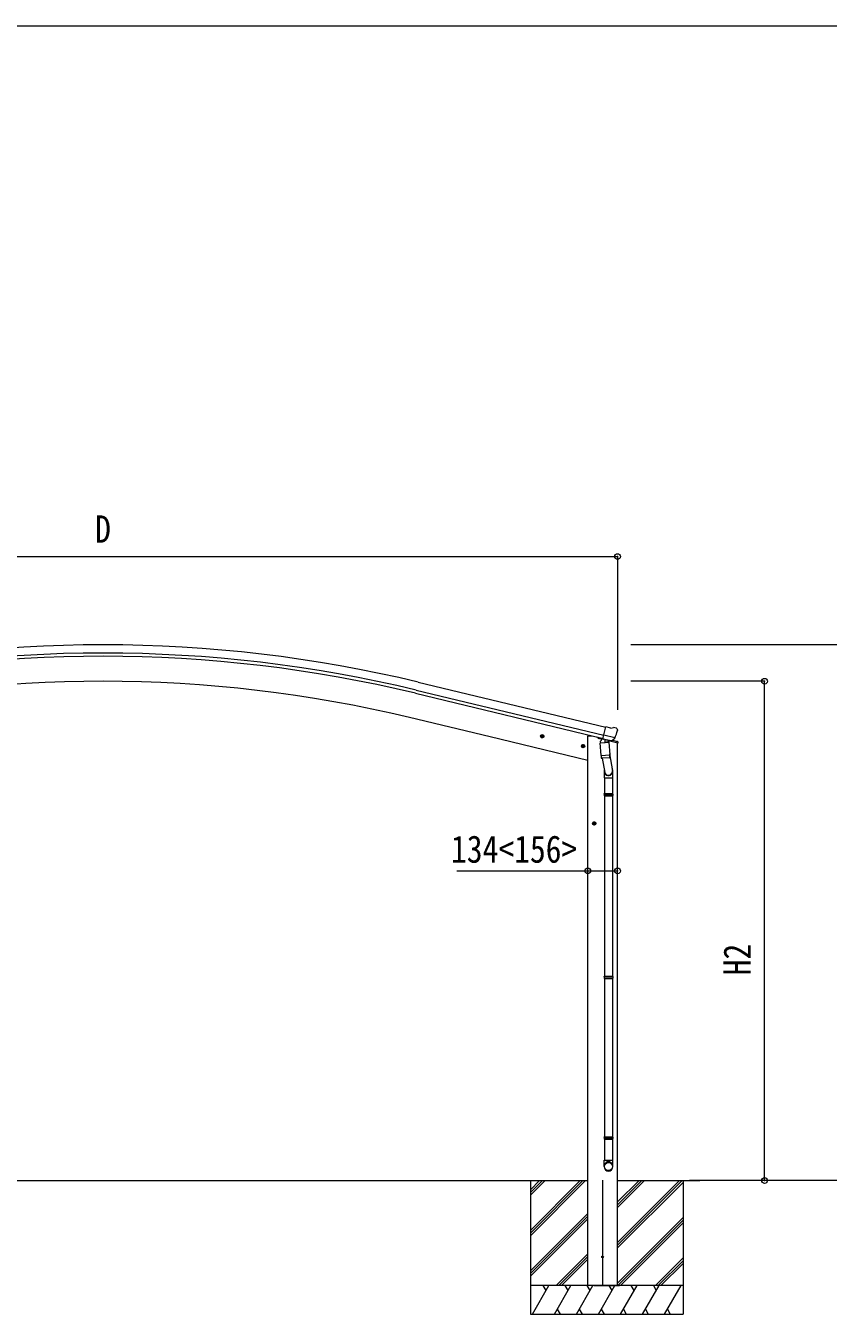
# Model space of a CAD drawing. Units: millimetres at full size, sheet at 1:30; details may follow other scales. Extents: x -8385 to 8479, y -5853 to 5787.
# Drawn here: x -4181 to 24, y -959 to 5787 of the extents above; entities that cross this region are included whole.
import ezdxf
from ezdxf.enums import TextEntityAlignment as Align

# ---------------------------------------------------------------- set-up
doc = ezdxf.new("R2010")
doc.units = ezdxf.units.MM
doc.header["$LTSCALE"] = 30
doc.header["$PDMODE"] = 32
doc.header["$PDSIZE"] = 30
for name, color, linetype, lineweight in [('0-0_0', 7, 'Continuous', 9), ('0-1_本体', 4, 'Continuous', 9), ('0-2_部品', 7, 'Continuous', 9), ('0-8_PARTS2', 2, 'Continuous', 9), ('0-A_寸法', 6, 'Continuous', 9), ('F-0_240', 7, 'Continuous', 9)]:
    doc.layers.add(name, color=color, linetype=linetype, lineweight=lineweight)
doc.styles.add('ＭＳ ゴシック', font='')
doc.styles.get('ＭＳ ゴシック').set_extended_font_data('MS Gothic')

msp = doc.modelspace()

# ---------------------------------------------------------------- linework, layer by layer
at = {"layer": '0-0_0'}
for p, q in [((-6315.49, -259.09), (-1236.34, -259.09)), ((-1536.62, -259.09), (-1536.62, -959.09)), ((-1536.62, -519.82), (-1275.89, -259.09)), ((-1536.62, -533.96), (-1261.75, -259.09)), ((-1536.62, -548.1), (-1247.61, -259.09)), ((-1536.62, -335.97), (-1459.74, -259.09)), ((-1536.62, -321.83), (-1473.88, -259.09)), ((-1536.62, -307.69), (-1488.02, -259.09)), ((-1079.84, -259.09), (-648.46, -259.09)), ((-1079.84, -583.54), (-755.39, -259.09)), ((-1079.84, -597.68), (-741.25, -259.09)), ((-1079.84, -399.69), (-939.24, -259.09)), ((-1079.84, -385.55), (-953.38, -259.09)), ((-1079.84, -371.41), (-967.52, -259.09)), ((-1079.84, -611.82), (-736.62, -268.61)), ((-736.62, -259.09), (-736.62, -959.09)), ((-1536.62, -731.95), (-1235.84, -431.17)), ((-1536.62, -746.09), (-1235.84, -445.31)), ((-1536.62, -760.24), (-1235.84, -459.46)), ((-1079.84, -795.67), (-736.62, -452.45)), ((-1079.12, -809.09), (-736.62, -466.6)), ((-1064.98, -809.09), (-736.62, -480.74)), ((-1401.63, -809.09), (-1235.84, -643.3)), ((-1387.49, -809.09), (-1235.84, -657.45)), ((-1373.35, -809.09), (-1235.84, -671.59)), ((-881.13, -809.09), (-736.62, -664.59)), ((-866.99, -809.09), (-736.62, -678.73)), ((-852.85, -809.09), (-736.62, -692.87)), ((-736.62, -809.09), (-1536.62, -809.09)), ((-1526.33, -959.09), (-1439.73, -809.09)), ((-1454.73, -835.07), (-1469.73, -809.09)), ((-1410.86, -959.09), (-1324.26, -809.09)), ((-1339.26, -835.08), (-1354.26, -809.09)), ((-1295.39, -959.09), (-1208.79, -809.09)), ((-1223.79, -835.08), (-1238.79, -809.09)), ((-1203.62, -809.09), (-1069.62, -809.09)), ((-1179.92, -959.09), (-1093.32, -809.09)), ((-1108.32, -835.07), (-1123.32, -809.09)), ((-1064.45, -959.09), (-977.85, -809.09)), ((-992.85, -835.07), (-1007.85, -809.09)), ((-948.98, -959.09), (-862.38, -809.09)), ((-892.38, -809.09), (-877.38, -835.07)), ((-833.51, -959.09), (-746.91, -809.09)), ((-1395.86, -933.11), (-1380.87, -959.09)), ((-1280.39, -933.11), (-1265.39, -959.09)), ((-1164.92, -933.11), (-1149.92, -959.09)), ((-1049.45, -933.11), (-1034.45, -959.09)), ((-933.98, -933.11), (-918.99, -959.09)), ((-818.51, -933.11), (-803.51, -959.09)), ((-1536.62, -959.09), (-736.62, -959.09))]:
    msp.add_line(p, q, dxfattribs=at)
at = {"layer": '0-1_本体'}
for p, q in [((-2134.83, 2308.71), (-1151.59, 2072.65)), ((-2124.76, 2350.69), (-1141.51, 2114.63)), ((-2138.76, 2292.35), (-1155.52, 2056.29)), ((-1746.55, 2063.46), (-2169.34, 2164.96)), ((-1235.84, 1940.85), (-1746.55, 2063.46)), ((-1235.84, 2070.29), (-1215.84, 2070.29)), ((-1235.84, -809.09), (-1235.84, 2070.29)), ((-1215.34, 2070.29), (-1182.07, 2062.3)), ((-1079.84, -809.09), (-1079.84, 2031.14))]:
    msp.add_line(p, q, dxfattribs=at)
for radius in [7073, 7029.83, 7013, 6882]:
    msp.add_arc((-3775.92, -4526.88), radius, 76.5, 103.5, dxfattribs=at)
at = {"layer": '0-2_部品'}
for p, q in [((-1115.19, 2110.04), (-1141.12, 2116.26)), ((-1115.19, 2110.04), (-1101.93, 2112.74)), ((-1087.45, 2109.55), (-1100.63, 2112.71)), ((-1084.35, 2107.3), (-1080.5, 2101.01)), ((-1080.13, 2098.73), (-1080.41, 2097.58)), ((-1484.26, 2069.39), (-1464.81, 2064.72)), ((-1476.66, 2074.26), (-1481.83, 2068.81)), ((-1476.87, 2057.34), (-1472.2, 2076.78)), ((-1469.37, 2072.5), (-1476.66, 2074.26)), ((-1472.4, 2059.86), (-1467.23, 2065.31)), ((-1467.23, 2065.31), (-1469.37, 2072.5)), ((-1262.95, 2005.98), (-1258.28, 2025.42)), ((-1182.57, 2062.78), (-1182.57, 2059.63)), ((-1160.53, 2050.4), (-1178.74, 2054.77)), ((-1171.26, 2032.86), (-1125.57, 2036.06)), ((-1166.59, 1966.03), (-1171.26, 2032.86)), ((-1156.85, 2054.63), (-1170.16, 2039.31)), ((-1170.16, 2039.31), (-1169.72, 2032.97)), ((-1155.9, 2054.7), (-1156.85, 2054.63)), ((-1152.82, 2052.23), (-1154.35, 2052.59)), ((-1116.11, 2043.41), (-1152.82, 2052.23)), ((-1094.19, 2058.42), (-1151.69, 2072.22)), ((-1146.87, 2050.4), (-1145.85, 2035.79)), ((-1118.66, 2041.41), (-1144.47, 2034.97)), ((-1127.35, 2039.24), (-1127.12, 2035.95)), ((-1125.57, 2036.06), (-1120.9, 1969.22)), ((-1113.75, 2042.94), (-1121.27, 2044.75)), ((-1078.01, 2030.59), (-1120.83, 2040.86)), ((-1117.95, 2043.19), (-1117.9, 2042.45)), ((-1114.58, 2043.05), (-1116.11, 2043.41)), ((-1111.04, 2043.51), (-1094.66, 2058)), ((-1107.25, 2046.86), (-1080.31, 2040.39)), ((-1078.01, 2037.48), (-1078.01, 2030.59)), ((-1270.33, 2018.04), (-1250.89, 2013.37)), ((-1262.74, 2022.9), (-1267.91, 2017.45)), ((-1255.44, 2021.15), (-1262.74, 2022.9)), ((-1258.48, 2008.5), (-1253.31, 2013.95)), ((-1253.31, 2013.95), (-1255.44, 2021.15)), ((-1166.59, 1966.03), (-1120.9, 1969.22)), ((-1166.58, 1966.03), (-1165.69, 1953.33)), ((-1121.26, 1974.34), (-1106.72, 1886.47)), ((-1120.04, 1956.75), (-1120.91, 1969.22)), ((-1121.88, 1954.62), (-1163.58, 1951.7)), ((-1160.05, 1951.95), (-1147.42, 1877.15)), ((-1120.44, 1955.4), (-1120.43, 1955.4)), ((-1150.57, 1883.97), (-1150.57, 1849.31)), ((-1150.57, 1849.31), (-1104.57, 1849.31)), ((-1148.57, 1849.31), (-1148.57, 1766.66)), ((-1106.57, 1849.31), (-1106.57, 1766.66)), ((-1104.57, 1849.31), (-1104.57, 1883.67)), ((-1150.57, 1764.66), (-1149.57, 1766.66)), ((-1150.57, 1764.66), (-1104.57, 1764.66)), ((-1150.57, 1764.66), (-1150.57, 1756.66)), ((-1150.57, 1756.66), (-1104.57, 1756.66)), ((-1150.57, 1756.66), (-1149.57, 1754.66)), ((-1149.57, 1766.66), (-1105.57, 1766.66)), ((-1149.57, 1754.66), (-1105.57, 1754.66)), ((-1148.57, 1754.66), (-1148.57, 810.47)), ((-1106.57, 1754.66), (-1106.57, 810.47)), ((-1104.57, 1764.66), (-1105.57, 1766.66)), ((-1202.08, 1600.79), (-1202.08, 1620.79)), ((-1212.08, 1610.79), (-1192.08, 1610.79)), ((-1205.83, 1617.29), (-1209.58, 1610.79)), ((-1198.32, 1617.29), (-1205.83, 1617.29)), ((-1194.57, 1610.79), (-1198.32, 1617.29)), ((-1198.32, 1604.29), (-1194.57, 1610.79)), ((-1150.57, 808.47), (-1149.57, 810.47)), ((-1149.57, 810.47), (-1105.57, 810.47)), ((-1104.57, 808.47), (-1105.57, 810.47)), ((-1150.57, 808.47), (-1104.57, 808.47)), ((-1150.57, 808.47), (-1150.57, 800.47)), ((-1150.57, 800.47), (-1104.57, 800.47)), ((-1150.57, 800.47), (-1149.57, 798.47)), ((-1149.57, 798.47), (-1105.57, 798.47)), ((-1148.57, 798.47), (-1148.57, -29.72)), ((-1106.57, 798.47), (-1106.57, -29.72)), ((-1150.57, -31.72), (-1149.57, -29.72)), ((-1150.57, -31.72), (-1104.57, -31.72)), ((-1150.57, -31.72), (-1150.57, -39.72)), ((-1150.57, -39.72), (-1104.57, -39.72)), ((-1150.57, -39.72), (-1149.57, -41.72)), ((-1149.57, -29.72), (-1105.57, -29.72)), ((-1149.57, -41.72), (-1105.57, -41.72)), ((-1148.57, -41.72), (-1148.57, -151.72)), ((-1106.57, -41.72), (-1106.57, -151.72)), ((-1104.57, -31.72), (-1105.57, -29.72)), ((-1150.57, -185.86), (-1150.57, -151.72)), ((-1150.57, -151.72), (-1104.57, -151.72)), ((-1104.57, -185.86), (-1104.57, -151.72))]:
    msp.add_line(p, q, dxfattribs=at)
for points in [[(-1146.55, 2050.82), (-1156.27, 2053.15), (-1141.12, 2116.26)], [(-1481.83, 2068.81), (-1479.7, 2061.61), (-1472.4, 2059.86)], [(-1146.55, 2050.82), (-1146.31, 2050.66), (-1121.55, 2044.72), (-1121.27, 2044.75)], [(-1093.92, 2059), (-1094.5, 2058.15), (-1094.66, 2058)], [(-1267.91, 2017.45), (-1265.78, 2010.26), (-1258.48, 2008.5)], [(-1104.57, 1764.66), (-1104.57, 1756.66), (-1105.57, 1754.66)], [(-1209.58, 1610.79), (-1205.83, 1604.29), (-1198.32, 1604.29)], [(-1104.57, 808.47), (-1104.57, 800.47), (-1105.57, 798.47)], [(-1104.57, -31.72), (-1104.57, -39.72), (-1105.57, -41.72)]]:
    msp.add_lwpolyline(points, dxfattribs=at)
for centre, radius in [((-1474.53, 2067.06), 8.5), ((-1474.53, 2067.06), 7.7), ((-1474.53, 2067.06), 6.5), ((-1260.61, 2015.7), 8.5), ((-1260.61, 2015.7), 7.7), ((-1260.61, 2015.7), 6.5), ((-1202.08, 1610.79), 8.5), ((-1202.08, 1610.79), 7.7), ((-1202.08, 1610.79), 6.5)]:
    msp.add_circle(centre, radius, dxfattribs=at)
at = {"layer": '0-2_部品', "color": 4}
msp.add_circle((-1158.34, -659.09), 4.5, dxfattribs=at)
at = {"layer": '0-2_部品'}
for centre, radius, start, end in [((-1101.33, 2109.8), 3, 76.5, 101.5), ((-1277.21, 2144.82), 202.4, 334.90875, 346.5), ((-1088.62, 2104.69), 5, 31.5, 76.5), ((-1177.57, 2059.63), 5, 180, 256.5), ((-1154.23, 2053.08), 0.5, 221.23754, 256.5), ((-1147.47, 2050.32), 0.604, 7.79405, 79.40158), ((-1144.82, 2035.94), 1.03, 188.03431, 289.96103), ((-1118.9, 2042.38), 1, 284, 4), ((-1117.45, 2043.22), 0.5, 76.5, 184), ((-1114.47, 2043.53), 0.5, 256.5, 291.76246), ((-1081.01, 2037.48), 3, 0, 76.5), ((-1121.98, 1956.58), 1.95, 322.52234, 4.95983), ((-1163.72, 1953.7), 2, 190.53157, 274), ((-1122.02, 1956.61), 2, 274, 322.59038), ((-1134.57, 1883.67), 30, 0, 2.54858)]:
    msp.add_arc(centre, radius, start, end, dxfattribs=at)
for centre, major_axis, ratio, start_param, end_param in [((-1083.05, 2099.44), (1.57, -2.57), 0.99628, 0.7835347, 1.5707963), ((-1113.05, 2045.86), (0.73, -2.92), 0.997631, 5.8041905, 5.8929484), ((-1113.08, 2045.99), (-2.63, 3.16), 0.650902, 2.1145521, 2.1873627), ((-1113.03, 2045.76), (0.73, -2.92), 0.997631, 5.965759, 6.7621801), ((-1127.57, 1883.97), (-23, 0), 0.996195, 6.0000678, 10.0103449), ((-1127.57, 1883.97), (-21, 0), 0.996195, 0.3319459, 3.3482706), ((-1127.57, -184.12), (23, 0), 0.996195, 6.2831853, 9.424778), ((-1127.57, -185.86), (23, 0), 0.996195, 6.2831853, 9.424778), ((-1127.57, -185.86), (0, -23.43), 0.981806, 4.712389, 7.8539816)]:
    msp.add_ellipse(centre, major_axis=major_axis, ratio=ratio, start_param=start_param, end_param=end_param, dxfattribs=at)
msp.add_ellipse((-1127.57, -185.86), major_axis=(-21, 0), ratio=0.996195, dxfattribs=at)
at = {"layer": '0-8_PARTS2'}
msp.add_line((-1158.34, -256.6), (-1158.34, -811.59), dxfattribs=at)
at = {"layer": '0-A_寸法'}
for p, q in [((-6471.99, 3007.8), (-1079.97, 3007.8)), ((-1079.97, 3007.8), (-1079.97, 2205.47)), ((296.61, 2546.12), (-1009.82, 2546.12)), ((-309.37, 2355.12), (-1009.82, 2355.12)), ((-309.37, -259.09), (-309.37, 2355.12)), ((-1922.5, 1362.16), (-1235.84, 1362.16)), ((-1235.84, 1362.16), (-1079.84, 1362.16)), ((-309.37, -259.09), (-703.61, -259.09)), ((296.61, -259.09), (-309.37, -259.09))]:
    msp.add_line(p, q, dxfattribs=at)
for p in [(-1079.97, 3007.8), (-309.37, 2355.12), (-1235.84, 1362.16), (-1079.84, 1362.16), (-309.37, -259.09)]:
    msp.add_point(p, dxfattribs=at)
at = {"layer": 'F-0_240', "color": 5}
msp.add_line((-8385.45, 5787.34), (8054.55, 5787.34), dxfattribs=at)

# ---------------------------------------------------------------- texts
at = {"layer": '0-A_寸法', "color": 7, "style": 'ＭＳ ゴシック', "width": 0.85}
for s, p in [('D', (-3817.23, 3037.8)), ('134<156>', (-1952.5, 1362.16))]:
    msp.add_text(s, height=143, dxfattribs=at).set_placement(p, align=Align.BOTTOM_LEFT)
msp.add_text('H2', height=143, rotation=90, dxfattribs=at).set_placement((-339.37, 815.51), align=Align.BOTTOM_LEFT)

doc.saveas('drawing.dxf')
